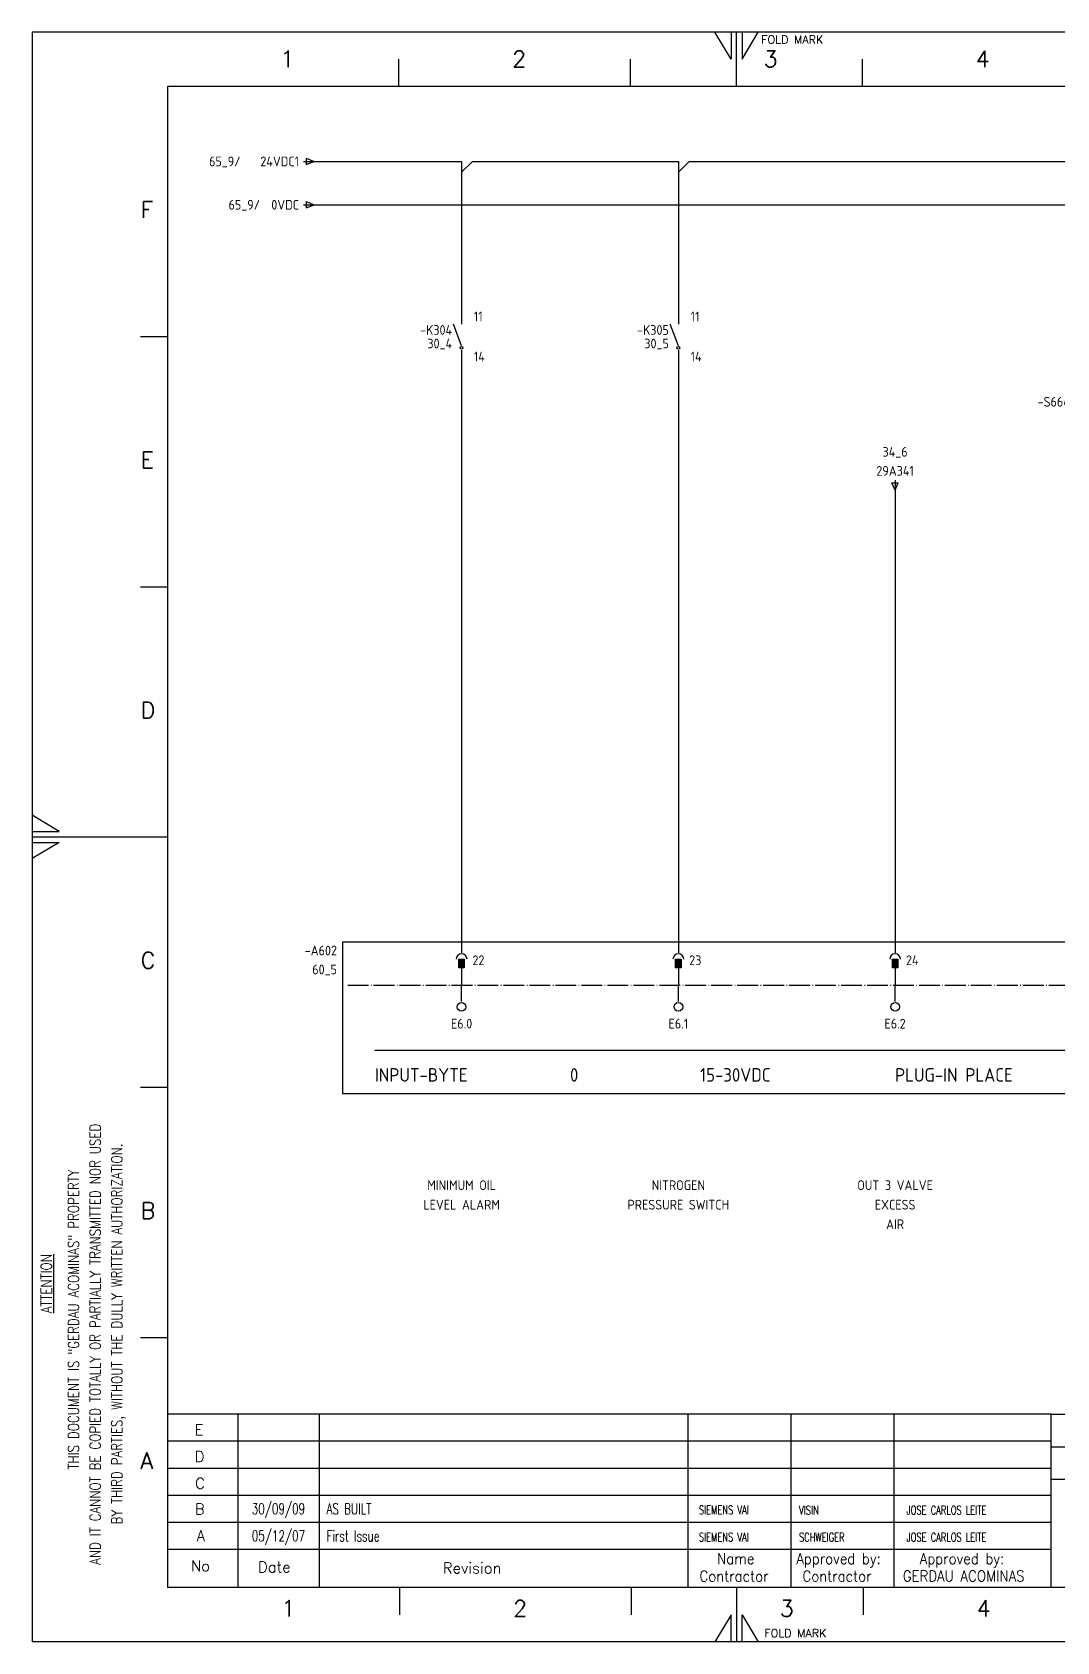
# Model space of a CAD drawing. Extents: x 520 to 940, y 6 to 303.
# Drawn here: x 520.2 to 709.3, y 6.5 to 303.5 of the extents above; entities that cross this region are included whole.
import ezdxf
from ezdxf.enums import TextEntityAlignment as Align

# ---------------------------------------------------------------- set-up
doc = ezdxf.new("R2010")
doc.units = 0
doc.header["$LTSCALE"] = 25
doc.header["$MEASUREMENT"] = 0
doc.linetypes.add('EPLANLINE7', pattern=[0])
doc.layers.get('0').update_dxf_attribs({"linetype": 'CONTINUOUS'})
for name, color, linetype in [('AUTOCONNECTING', 2, 'CONTINUOUS'), ('DESIG_', 3, 'CONTINUOUS'), ('FORM_1', 7, 'CONTINUOUS'), ('FORM_2', 4, 'CONTINUOUS'), ('FORM_3', 6, 'CONTINUOUS'), ('FORM_4', 1, 'CONTINUOUS'), ('MORSETTI', 7, 'CONTINUOUS'), ('RIF_', 7, 'CONTINUOUS'), ('SEF', 5, 'CONTINUOUS'), ('SIMBOLO', 4, 'CONTINUOUS'), ('TESTI', 7, 'CONTINUOUS'), ('TESTO', 5, 'CONTINUOUS')]:
    doc.layers.add(name, color=color, linetype=linetype)
doc.styles.add('ROMANS', font='romans.shx', dxfattribs={"width": 0.7, "oblique": 10, "height": 4})
doc.styles.get("Standard").update_dxf_attribs({"font": 'isocp.shx'})

# ---------------------------------------------------------------- blocks, each defined once
blk = doc.blocks.new('Format A3')
at = {"layer": 'FORM_1'}
for p, q in [((0, 297), (0, 0)), ((420, 297), (0, 297)), ((129, 292), (126, 297)), ((129, 297), (129, 292)), ((130, 287), (130, 297)), ((131, 297), (131, 292)), ((131, 292), (134, 297)), ((67.59, 292), (67.59, 287)), ((110.37, 292), (110.37, 287)), ((153.15, 292), (153.15, 287)), ((20, 240.83), (25, 240.83)), ((20, 194.66), (25, 194.66)), ((5, 149.5), (0, 152.5)), ((0, 149.5), (5, 149.5)), ((0, 148.5), (25, 148.5)), ((0, 147.5), (5, 147.5)), ((5, 147.5), (0, 144.5)), ((20, 102.33), (25, 102.33)), ((20, 56.17), (25, 56.17)), ((37.97, 42), (37.97, 17)), ((52.97, 42), (52.97, 17)), ((120.99, 42), (120.99, 17)), ((140, 42), (140, 17)), ((159.01, 42), (159.01, 17)), ((188.01, 37), (25, 37)), ((188.01, 36), (298, 36)), ((188.01, 32), (25, 32)), ((188.01, 27), (25, 27)), ((188.01, 22), (25, 22)), ((67.78, 10), (67.78, 5)), ((110.55, 10), (110.55, 5)), ((130, 10), (130, 0)), ((153.33, 10), (153.33, 5)), ((129, 5), (126, 0)), ((129, 0), (129, 5)), ((131, 0), (131, 5)), ((131, 5), (134, 0)), ((420, 0), (0, 0))]:
    blk.add_line(p, q, dxfattribs=at)
at = {"layer": 'FORM_3'}
for p, q in [((25, 287), (25, 10)), ((410, 287), (25, 287)), ((410, 10), (25, 10))]:
    blk.add_line(p, q, dxfattribs=at)
at = {"layer": 'FORM_4'}
for p, q in [((188.01, 42), (25, 42)), ((188.01, 42), (188.01, 10)), ((188.01, 42), (410, 42)), ((188.01, 30), (298, 30)), ((188.01, 17), (25, 17)), ((37.97, 17), (37.97, 10)), ((52.97, 17), (52.97, 10)), ((120.99, 17), (120.99, 10)), ((140, 17), (140, 10)), ((159.01, 17), (159.01, 10))]:
    blk.add_line(p, q, dxfattribs=at)
at = {"layer": 'FORM_1', "style": 'ROMANS'}
for p in [(134.55, 294.88), (135.13, 0.84)]:
    blk.add_text('FOLD MARK', height=1.5, dxfattribs=at).set_placement(p)
at = {"layer": 'FORM_2', "style": 'ROMANS', "width": 0.8}
for s, p in [('AND IT CANNOT BE COPIED TOTALLY OR PARTIALLY TRANSMITTED NOR USED', (12.63, 14.2)), ('BY THIRD PARTIES, WITHOUT THE DULLY WRITTEN AUTHORIZATION.', (16.63, 21.66)), ('THIS DOCUMENT IS "GERDAU ACOMINAS" PROPERTY', (8.63, 31.78)), ('%%UATTENTION', (3.61, 60.63))]:
    blk.add_text(s, height=2, rotation=90, dxfattribs=at).set_placement(p)
at = {"layer": 'FORM_2', "style": 'ROMANS'}
for s, p in [('E', (30, 38.12)), ('D', (30, 33.18)), ('C', (30.07, 28.24)), ('B', (30.02, 23.5)), ('A', (30.36, 18.57)), ('No', (29.31, 13.01)), ('Date', (41.68, 12.8)), ('Revision', (75.79, 12.6))]:
    blk.add_text(s, height=2, dxfattribs=at).set_placement(p)
at = {"layer": 'FORM_2', "style": 'ROMANS', "width": 0.9}
for s, p in [('Name', (126.4, 14.35)), ('Approved by:', (141.02, 14.35)), ('Approved by:', (163.81, 14.35)), ('Contractor ', (123.16, 11.12)), ('Contractor ', (142.17, 11.12)), ('GERDAU ACOMINAS', (160.68, 11.14))]:
    blk.add_text(s, height=2, dxfattribs=at).set_placement(p)
at = {"layer": 'FORM_2', "style": 'ROMANS', "flags": 4}
for tag, p in [('21', (189.91, 37.18)), ('18', (189.91, 30.89))]:
    blk.add_attdef(tag, p, '', height=2, dxfattribs=at)
at = {"layer": 'FORM_2', "color": 4, "style": 'ROMANS', "width": 0.8, "flags": 4}
for tag, p in [('22', (251.5, 37)), ('19', (251.5, 30.8)), ('24', (278.73, 22.67))]:
    blk.add_attdef(tag, p, '', height=2, dxfattribs=at)
at = {"layer": 'FORM_2', "style": 'ROMANS', "flags": 4}
for tag, p, height, width in [('23', (276.41, 37.01), 2, 0.8), ('20', (276.22, 30.68), 2, 0.8), ('14', (248.25, 23), 1.5, 0.9), ('15', (264.49, 22.98), 1.5, 0.8), ('16', (248.25, 13), 1.5, 0.9), ('17', (264.49, 12.98), 1.5, 0.8)]:
    blk.add_attdef(tag, p, '', height=height, dxfattribs=dict(at, width=width))
at = {"layer": 'FORM_4', "style": 'ROMANS'}
for s, p in [('1', (45.81, 290.56)), ('2', (88.59, 290.56)), ('3', (135, 290.56)), ('4', (174.14, 290.56)), ('F', (20.01, 262.73)), ('E', (20.01, 216.57)), ('D', (20.01, 170.4)), ('C', (20.01, 124.24)), ('B', (20.01, 78.07)), ('A', (20.01, 31.9)), ('1', (45.99, 4.65)), ('2', (88.77, 4.65)), ('3', (137.98, 4.65)), ('4', (174.32, 4.65))]:
    blk.add_text(s, height=3, dxfattribs=at).set_placement(p)
at = {"layer": 'FORM_4', "color": 1, "style": 'ROMANS', "oblique": 10, "width": 0.8, "flags": 4}
for tag, p in [('11', (300.77, 34.39)), ('12', (300.77, 29.5)), ('13', (300.77, 24.62))]:
    blk.add_attdef(tag, p, '', height=2.5, dxfattribs=at)
at = {"layer": 'FORM_4', "color": 1, "style": 'ROMANS', "flags": 2}
blk.add_attdef('25', (279.66, 12.25), '', height=5, dxfattribs=at)
at = {"layer": 'FORM_4', "style": 'ROMANS', "width": 1.25, "flags": 4}
for tag, p in [('1', (303.88, 13.92)), ('3', (312.28, 13.92)), ('5', (324.88, 13.92)), ('7', (346.28, 13.92)), ('10', (395.28, 13.92))]:
    blk.add_attdef(tag, p, '', height=3.5, dxfattribs=at)
for tag, p in [('2', (310.18, 13.92)), ('4', (322.78, 13.92)), ('6', (339.78, 13.92)), ('9', (387.98, 13.92))]:
    blk.add_attdef(tag, text='', height=3.5, dxfattribs=at).set_placement(p, align=Align.CENTER)
at = {"layer": 'FORM_4', "color": 1, "style": 'ROMANS', "width": 1.25, "flags": 4}
blk.add_attdef('8', (368.28, 13.92), '', height=3.5, dxfattribs=at)
blk = doc.blocks.new('SO284')
at = {"layer": 'TESTI', "color": 2, "linetype": 'EPLANLINE7'}
for p, q in [((-1.175, 0), (0.675, 0)), ((-0.675, 0.575), (0.8, 0)), ((-0.675, 0.575), (-0.675, -0.575)), ((-0.675, -0.575), (0.8, 0))]:
    blk.add_line(p, q, dxfattribs=at)
blk = doc.blocks.new('SO269')
at = {"layer": 'TESTI', "color": 2, "linetype": 'EPLANLINE7'}
for p, q in [((-2, 0), (0, 0)), ((0, 0), (0, -2)), ((0, -2), (2, 0))]:
    blk.add_line(p, q, dxfattribs=at)
blk = doc.blocks.new('1_0_IEC_WUPI')
at = {"layer": 'SIMBOLO', "color": 3, "linetype": 'EPLANLINE7'}
for p, q in [((0, 4), (0, 2)), ((0, -2), (-1.5, 2)), ((0, -2.8), (0, -4))]:
    blk.add_line(p, q, dxfattribs=at)
blk.add_circle((0, -2.4), 0.25, dxfattribs=at)
blk = doc.blocks.new('31_0_IEC_WUPI')
at = {"layer": 'TESTI', "color": 3, "linetype": 'EPLANLINE7'}
for p, q in [((0, 4), (0, 2)), ((-0.5, 0.8), (0.5, 0.8)), ((-0.5, -0.8), (-0.5, 0.8)), ((0.5, 0.8), (0.5, -0.8)), ((0.5, -0.8), (-0.5, -0.8))]:
    blk.add_line(p, q, dxfattribs=at)
blk.add_arc((0, 0.8), 1, 0, 180, dxfattribs=at)
blk.add_solid([(-0.5, -0.8), (0.5, -0.8), (-0.5, 0.8), (0.5, 0.8)], dxfattribs=at)
blk = doc.blocks.new('SO303')
at = {"layer": 'TESTI', "color": 2, "linetype": 'EPLANLINE7'}
blk.add_line((0, 1), (0, 4), dxfattribs=at)
blk.add_circle((0, 0), 0.8, dxfattribs=at)
blk = doc.blocks.new('SO286')
at = {"layer": 'SIMBOLO', "color": 2, "linetype": 'EPLANLINE7'}
for p, q in [((0, -0.675), (-0.575, 0.675)), ((-0.575, 0.675), (0.575, 0.675)), ((0, 1.175), (0, -0.575)), ((0, -0.675), (0.575, 0.675))]:
    blk.add_line(p, q, dxfattribs=at)
blk = doc.blocks.new('39_0_IEC_WUPI')
at = {"layer": 'TESTI', "color": 3, "linetype": 'EPLANLINE7'}
for p, q in [((0, 4), (0, 2)), ((-7.5, 2.4), (-7.5, -4.8)), ((-4, 0), (-5, 0)), ((-1, 0), (-2.5, 0)), ((-1.5, 1.6), (0, -2)), ((-5, -2), (-7.5, -1.2)), ((-5, -4.8), (-5, -2)), ((0, -2.8), (0, -4)), ((-7.5, -4.8), (-5, -4.8))]:
    blk.add_line(p, q, dxfattribs=at)
for centre, radius in [((-6, 0), 0.75), ((0, -2.4), 0.25)]:
    blk.add_circle(centre, radius, dxfattribs=at)

msp = doc.modelspace()

# ---------------------------------------------------------------- linework, layer by layer
at = {"layer": 'AUTOCONNECTING', "color": 2, "linetype": 'EPLANLINE7'}
for p, q in [((571.42, 279.61), (597.42, 279.61)), ((601.42, 279.61), (637.42, 279.61)), ((641.42, 279.61), (717.42, 279.61)), ((599.42, 277.61), (599.42, 251.61)), ((639.42, 277.61), (639.42, 251.61)), ((571.42, 271.61), (903.42, 271.61)), ((599.42, 243.61), (599.42, 135.61)), ((639.42, 243.61), (639.42, 135.61)), ((679.42, 219.61), (679.42, 135.61)), ((599.42, 131.61), (599.42, 127.61)), ((639.42, 131.61), (639.42, 127.61)), ((679.42, 131.61), (679.42, 127.61))]:
    msp.add_line(p, q, dxfattribs=at)
at = {"layer": 'SIMBOLO', "color": 1, "linetype": 'EPLANLINE7'}
for p, q in [((577.42, 135.61), (577.42, 107.61)), ((577.42, 135.61), (901.42, 135.61)), ((577.42, 107.61), (901.42, 107.61))]:
    msp.add_line(p, q, dxfattribs=at)
at = {"layer": 'TESTI', "color": 1, "linetype": 'EPLANLINE7'}
for p, q in [((578.42, 127.61), (582.24, 127.61)), ((582.72, 127.61), (582.82, 127.61)), ((583.19, 127.61), (587.04, 127.61)), ((587.52, 127.61), (587.62, 127.61)), ((587.99, 127.61), (591.82, 127.61)), ((592.29, 127.61), (592.39, 127.61)), ((592.79, 127.61), (596.62, 127.61)), ((597.09, 127.61), (597.19, 127.61)), ((597.57, 127.61), (601.42, 127.61)), ((601.89, 127.61), (601.99, 127.61)), ((602.37, 127.61), (606.19, 127.61)), ((606.67, 127.61), (606.77, 127.61)), ((607.17, 127.61), (610.99, 127.61)), ((611.47, 127.61), (611.57, 127.61)), ((611.94, 127.61), (615.79, 127.61)), ((616.27, 127.61), (616.37, 127.61)), ((616.74, 127.61), (620.57, 127.61)), ((621.07, 127.61), (621.14, 127.61)), ((621.54, 127.61), (625.37, 127.61)), ((625.84, 127.61), (625.94, 127.61)), ((626.32, 127.61), (630.17, 127.61)), ((630.64, 127.61), (630.74, 127.61)), ((631.12, 127.61), (634.94, 127.61)), ((635.44, 127.61), (635.52, 127.61)), ((635.92, 127.61), (639.74, 127.61)), ((640.22, 127.61), (640.32, 127.61)), ((640.69, 127.61), (644.54, 127.61)), ((645.02, 127.61), (645.12, 127.61)), ((645.49, 127.61), (649.34, 127.61)), ((649.82, 127.61), (649.92, 127.61)), ((650.29, 127.61), (654.12, 127.61)), ((654.59, 127.61), (654.69, 127.61)), ((655.09, 127.61), (658.92, 127.61)), ((659.39, 127.61), (659.49, 127.61)), ((659.87, 127.61), (663.72, 127.61)), ((664.19, 127.61), (664.29, 127.61)), ((664.67, 127.61), (668.49, 127.61)), ((668.97, 127.61), (669.07, 127.61)), ((669.47, 127.61), (673.29, 127.61)), ((673.77, 127.61), (673.87, 127.61)), ((674.24, 127.61), (678.09, 127.61)), ((678.57, 127.61), (678.67, 127.61)), ((679.04, 127.61), (682.87, 127.61)), ((683.37, 127.61), (683.44, 127.61)), ((683.84, 127.61), (687.67, 127.61)), ((688.14, 127.61), (688.24, 127.61)), ((688.62, 127.61), (692.47, 127.61)), ((692.94, 127.61), (693.04, 127.61)), ((693.42, 127.61), (697.24, 127.61)), ((697.74, 127.61), (697.82, 127.61)), ((698.22, 127.61), (702.04, 127.61)), ((702.52, 127.61), (702.62, 127.61)), ((702.99, 127.61), (706.84, 127.61)), ((707.32, 127.61), (707.42, 127.61)), ((707.79, 127.61), (711.62, 127.61))]:
    msp.add_line(p, q, dxfattribs=at)
at = {"layer": 'TESTI', "color": 0, "linetype": 'EPLANLINE7'}
msp.add_line((583.42, 115.61), (839.42, 115.61), dxfattribs=at)

# ---------------------------------------------------------------- block references
msp.add_blockref('Format A3', (520.17, 6.46))
at = {"layer": 'SIMBOLO'}
for name, p in [('SO284', (571.42, 279.61)), ('SO269', (599.42, 279.61)), ('SO269', (639.42, 279.61)), ('SO284', (571.42, 271.61)), ('SO286', (679.42, 219.61)), ('SO303', (599.42, 123.61)), ('SO303', (639.42, 123.61)), ('SO303', (679.42, 123.61))]:
    msp.add_blockref(name, p, dxfattribs=at)
ref = msp.add_blockref('1_0_IEC_WUPI', (599.42, 247.61), dxfattribs=at)
ref.add_attrib('SEF_1', '-K304', dxfattribs={"layer": 'SEF', "color": 2, "height": 1.8, "width": 1.000667, "flags": 2}).set_placement((597.67, 247.61), align=Align.RIGHT)
ref.add_attrib('DESIGN._1', '11', (601.69, 250.11), dxfattribs={"layer": 'DESIG_', "color": 2, "height": 1.8, "width": 1.000667, "flags": 2})
ref.add_attrib('DESIGN._2', '14', (601.69, 242.71), dxfattribs={"layer": 'DESIG_', "color": 2, "height": 1.8, "width": 1.000667, "flags": 2})
ref = msp.add_blockref('1_0_IEC_WUPI', (639.42, 247.61), dxfattribs=at)
ref.add_attrib('SEF_1', '-K305', dxfattribs={"layer": 'SEF', "color": 2, "height": 1.8, "width": 1.000667, "flags": 2}).set_placement((637.67, 247.61), align=Align.RIGHT)
ref.add_attrib('DESIGN._1', '11', (641.69, 250.11), dxfattribs={"layer": 'DESIG_', "color": 2, "height": 1.8, "width": 1.000667, "flags": 2})
ref.add_attrib('DESIGN._2', '14', (641.69, 242.71), dxfattribs={"layer": 'DESIG_', "color": 2, "height": 1.8, "width": 1.000667, "flags": 2})
ref = msp.add_blockref('39_0_IEC_WUPI', (719.42, 235.61), dxfattribs=at)
ref.add_attrib('SEF_1', '-S664', dxfattribs={"layer": 'SEF', "color": 2, "height": 1.8, "width": 1.000667, "flags": 2}).set_placement((711.67, 234.36), align=Align.RIGHT)
ref = msp.add_blockref('31_0_IEC_WUPI', (599.42, 131.61), dxfattribs=at)
ref.add_attrib('DESIGN._1', '22', (601.42, 131.31), dxfattribs={"layer": 'MORSETTI', "color": 2, "height": 1.8, "width": 1.000667, "flags": 2})
ref = msp.add_blockref('31_0_IEC_WUPI', (639.42, 131.61), dxfattribs=at)
ref.add_attrib('DESIGN._1', '23', (641.42, 131.31), dxfattribs={"layer": 'MORSETTI', "color": 2, "height": 1.8, "width": 1.000667, "flags": 2})
ref = msp.add_blockref('31_0_IEC_WUPI', (679.42, 131.61), dxfattribs=at)
ref.add_attrib('DESIGN._1', '24', (681.42, 131.31), dxfattribs={"layer": 'MORSETTI', "color": 2, "height": 1.8, "width": 1.000667, "flags": 2})

# ---------------------------------------------------------------- texts
at = {"layer": 'FORM_2', "style": 'ROMANS', "width": 0.7}
for s, p in [('30/09/09', (565.62, 30.86)), ('05/12/07', (565.62, 25.86))]:
    msp.add_text(s, height=2, dxfattribs=at).set_placement(p, align=Align.MIDDLE)
for s, height, p in [('AS BUILT', 2, (574.5, 29.99)), ('SIEMENS VAI', 1.6, (643.21, 29.99)), ('VISIN', 1.6, (661.69, 29.95)), ('JOSE CARLOS LEITE', 1.6, (681.53, 29.95)), ('First Issue', 2, (574.5, 24.99)), ('SIEMENS VAI', 1.6, (643.21, 24.99)), ('SCHWEIGER', 1.6, (661.69, 24.95)), ('JOSE CARLOS LEITE', 1.6, (681.53, 24.95))]:
    msp.add_text(s, height=height, dxfattribs=at).set_placement(p)
at = {"layer": 'RIF_', "color": 2, "width": 1.000667}
for s, p in [('65_9/', (558.62, 278.71)), ('65_9/', (562.22, 270.71)), ('30_4', (597.67, 245.11)), ('30_5', (637.67, 245.11))]:
    msp.add_text(s, height=1.8, dxfattribs=at).set_placement(p, align=Align.RIGHT)
msp.add_text('34_6', height=1.8, dxfattribs=at).set_placement((679.42, 225.13), align=Align.CENTER)
at = {"layer": 'TESTI', "color": 2, "width": 1.000667}
for s, p in [('-A602', (576.42, 133.11)), ('60_5', (576.42, 129.61))]:
    msp.add_text(s, height=1.8, dxfattribs=at).set_placement(p, align=Align.RIGHT)
at = {"layer": 'TESTO', "color": 2, "width": 1.000667}
for s, p in [('24VDC1', (569.42, 278.71)), ('0VDC', (569.42, 270.71))]:
    msp.add_text(s, height=1.8, dxfattribs=at).set_placement(p, align=Align.RIGHT)
for s, p in [('29A341', (679.42, 221.61)), ('E6.0', (599.42, 119.61)), ('E6.1', (639.42, 119.61)), ('E6.2', (679.42, 119.61)), ('MINIMUM OIL', (599.42, 89.81)), ('NITROGEN', (639.42, 89.81)), ('OUT 3 VALVE', (679.42, 89.81)), ('LEVEL ALARM', (599.42, 86.21)), ('PRESSURE SWITCH', (639.42, 86.21)), ('EXCESS', (679.42, 86.21)), ('AIR', (679.42, 82.61))]:
    msp.add_text(s, height=1.8, dxfattribs=at).set_placement(p, align=Align.CENTER)
at = {"layer": 'TESTO', "color": 3, "width": 1.0032}
for s, p in [('INPUT-BYTE', (583.42, 109.81)), ('0', (619.42, 109.81)), ('15-30VDC', (643.42, 109.81)), ('PLUG-IN PLACE', (679.42, 109.81))]:
    msp.add_text(s, height=2.5, dxfattribs=at).set_placement(p)

doc.saveas('drawing.dxf')
